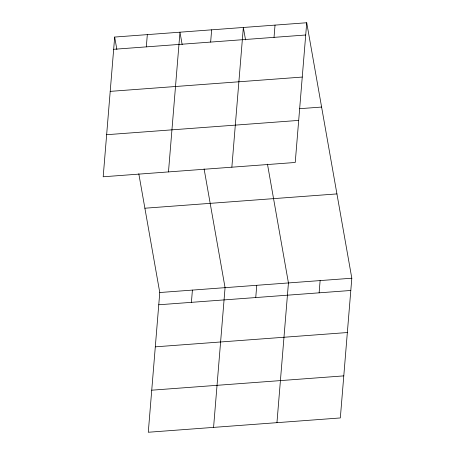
<?xml version="1.0" encoding="UTF-8"?>
<svg xmlns="http://www.w3.org/2000/svg" width="455" height="455" viewBox="0 0 455 455"><rect width="100%" height="100%" fill="white"/><g stroke="black" fill="none" stroke-linecap="round" stroke-linejoin="round"><path stroke-width="0.68" d="M114.671 37.054L103.188 176.779L295.232 162.475L306.721 22.75L114.671 37.054L116.867 49.493M146.317 46.871L147.323 34.62M168.481 171.91L179.97 32.191L182.165 44.63M138.803 173.753L159.768 292.525L148.279 432.25L340.329 417.946L351.812 278.221L306.721 22.75M210.648 42.076L211.655 29.831M191.407 302.342L192.414 290.097M231.857 167.19L243.345 27.471L245.541 39.909M213.577 427.387L225.066 287.662L204.096 168.89M274.024 37.361L275.03 25.11M255.744 297.553L256.751 285.302M276.953 422.667L288.442 282.942L267.472 164.17M319.12 292.832L320.127 280.581M113.665 49.305L305.714 35.001M110.207 91.37L302.257 77.066M299.771 108.682L321.6 107.056M106.646 134.708L298.69 120.404M144.883 208.219L336.933 193.915M159.768 292.525L351.812 278.221M158.761 304.776L350.805 290.472M155.303 346.841L347.347 332.537M151.737 390.185L343.787 375.881"/></g></svg>
